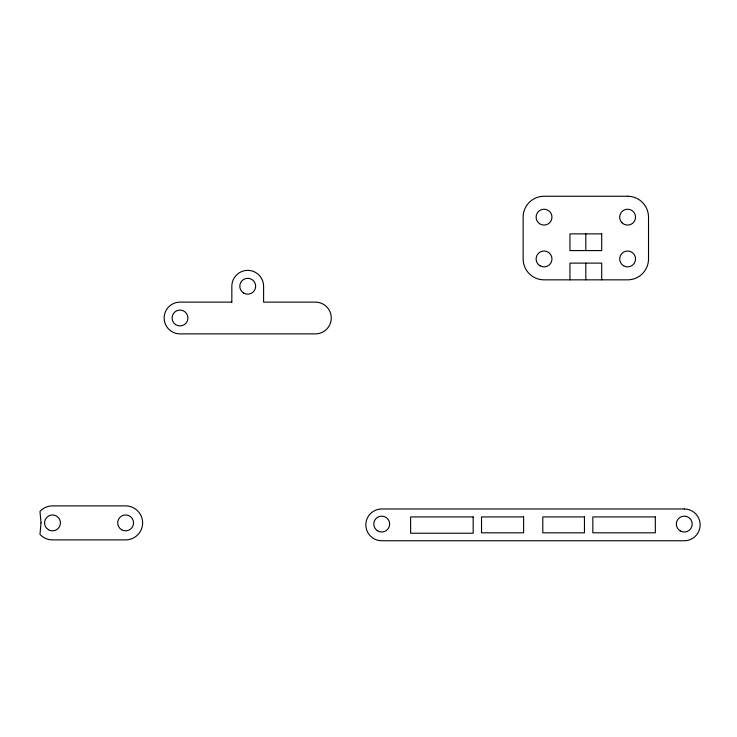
<?xml version="1.0" encoding="UTF-8"?>
<svg xmlns="http://www.w3.org/2000/svg" width="737" height="737" viewBox="0 0 737 737"><rect width="100%" height="100%" fill="white"/><g stroke="black" fill="none" stroke-linecap="round" stroke-linejoin="round"><path stroke-width="1.11" d="M601.705 279.839L601.705 263.118L569.941 263.118L569.941 279.839M585.823 233.869L585.823 250.58M585.823 263.118L585.823 279.839M41.014 522.892L39.982 534.279L40.471 534.924A17.006 17.006 0 0 0 52.493 539.899L125.631 539.899A17.006 17.006 0 0 0 142.628 522.892A17.006 17.006 0 0 0 125.631 505.886L52.493 505.886A17.006 17.006 0 0 0 40.471 510.87L39.982 511.506L41.014 522.892M627.611 196.254L544.035 196.254A20.894 20.894 0 0 0 523.141 217.157L523.141 258.945A20.894 20.894 0 0 0 544.035 279.839L627.611 279.839A20.894 20.894 0 0 0 648.514 258.945L648.514 217.157A20.894 20.894 0 0 0 627.611 196.254M601.705 233.869L569.941 233.869L569.941 250.58L601.705 250.58L601.705 233.869M231.833 302.124L180.012 302.124A15.882 15.882 0 0 0 164.139 318.006A15.882 15.882 0 0 0 180.012 333.879L315.418 333.879A15.882 15.882 0 0 0 331.291 318.006A15.882 15.882 0 0 0 315.418 302.124L263.597 302.124L263.597 286.242A15.882 15.882 0 0 0 247.715 270.359A15.882 15.882 0 0 0 231.833 286.242L231.833 302.124M684.268 508.981L381.711 508.981A15.882 15.882 0 0 0 365.828 524.864A15.882 15.882 0 0 0 381.711 540.746L684.268 540.746A15.882 15.882 0 0 0 700.15 524.864A15.882 15.882 0 0 0 684.268 508.981M473.163 516.923L410.62 516.923L410.62 533.238L473.163 533.238L473.163 516.923M523.611 516.923L481.519 516.923L481.519 532.805L523.611 532.805L523.611 516.923M584.459 516.923L542.791 516.923L542.791 532.805L584.459 532.805L584.459 516.923M655.331 516.923L592.824 516.923L592.824 532.805L655.331 532.805L655.331 516.923M48.522 529.774A7.941 7.941 0 0 0 60.434 522.892A7.941 7.941 0 0 0 48.522 516.02A7.941 7.941 0 0 0 48.522 529.774M121.66 529.774A7.941 7.941 0 0 0 133.563 522.892A7.941 7.941 0 0 0 121.66 516.02A7.941 7.941 0 0 0 121.66 529.774M680.297 530.953A7.941 7.941 0 0 0 692.209 524.081A7.941 7.941 0 0 0 680.297 517.199A7.941 7.941 0 0 0 680.297 530.953M377.298 530.677A7.941 7.941 0 0 0 389.633 524.597A7.941 7.941 0 0 0 378.201 516.959A7.941 7.941 0 0 0 377.298 530.677M175.599 324.602A7.941 7.941 0 0 0 187.935 318.522A7.941 7.941 0 0 0 176.502 310.885A7.941 7.941 0 0 0 175.599 324.602M243.744 293.114A7.941 7.941 0 0 0 255.656 286.242A7.941 7.941 0 0 0 243.744 279.369A7.941 7.941 0 0 0 243.744 293.114M623.649 265.817A7.941 7.941 0 0 0 635.552 258.945A7.941 7.941 0 0 0 623.649 252.063A7.941 7.941 0 0 0 623.649 265.817M539.53 223.689A7.941 7.941 0 0 0 551.949 217.784A7.941 7.941 0 0 0 540.626 209.981A7.941 7.941 0 0 0 539.53 223.689M622 222.767A7.941 7.941 0 0 0 635.285 219.211A7.941 7.941 0 0 0 625.556 209.483A7.941 7.941 0 0 0 622 222.767M540.064 265.817A7.941 7.941 0 0 0 551.976 258.945A7.941 7.941 0 0 0 540.064 252.063A7.941 7.941 0 0 0 540.064 265.817"/></g></svg>
